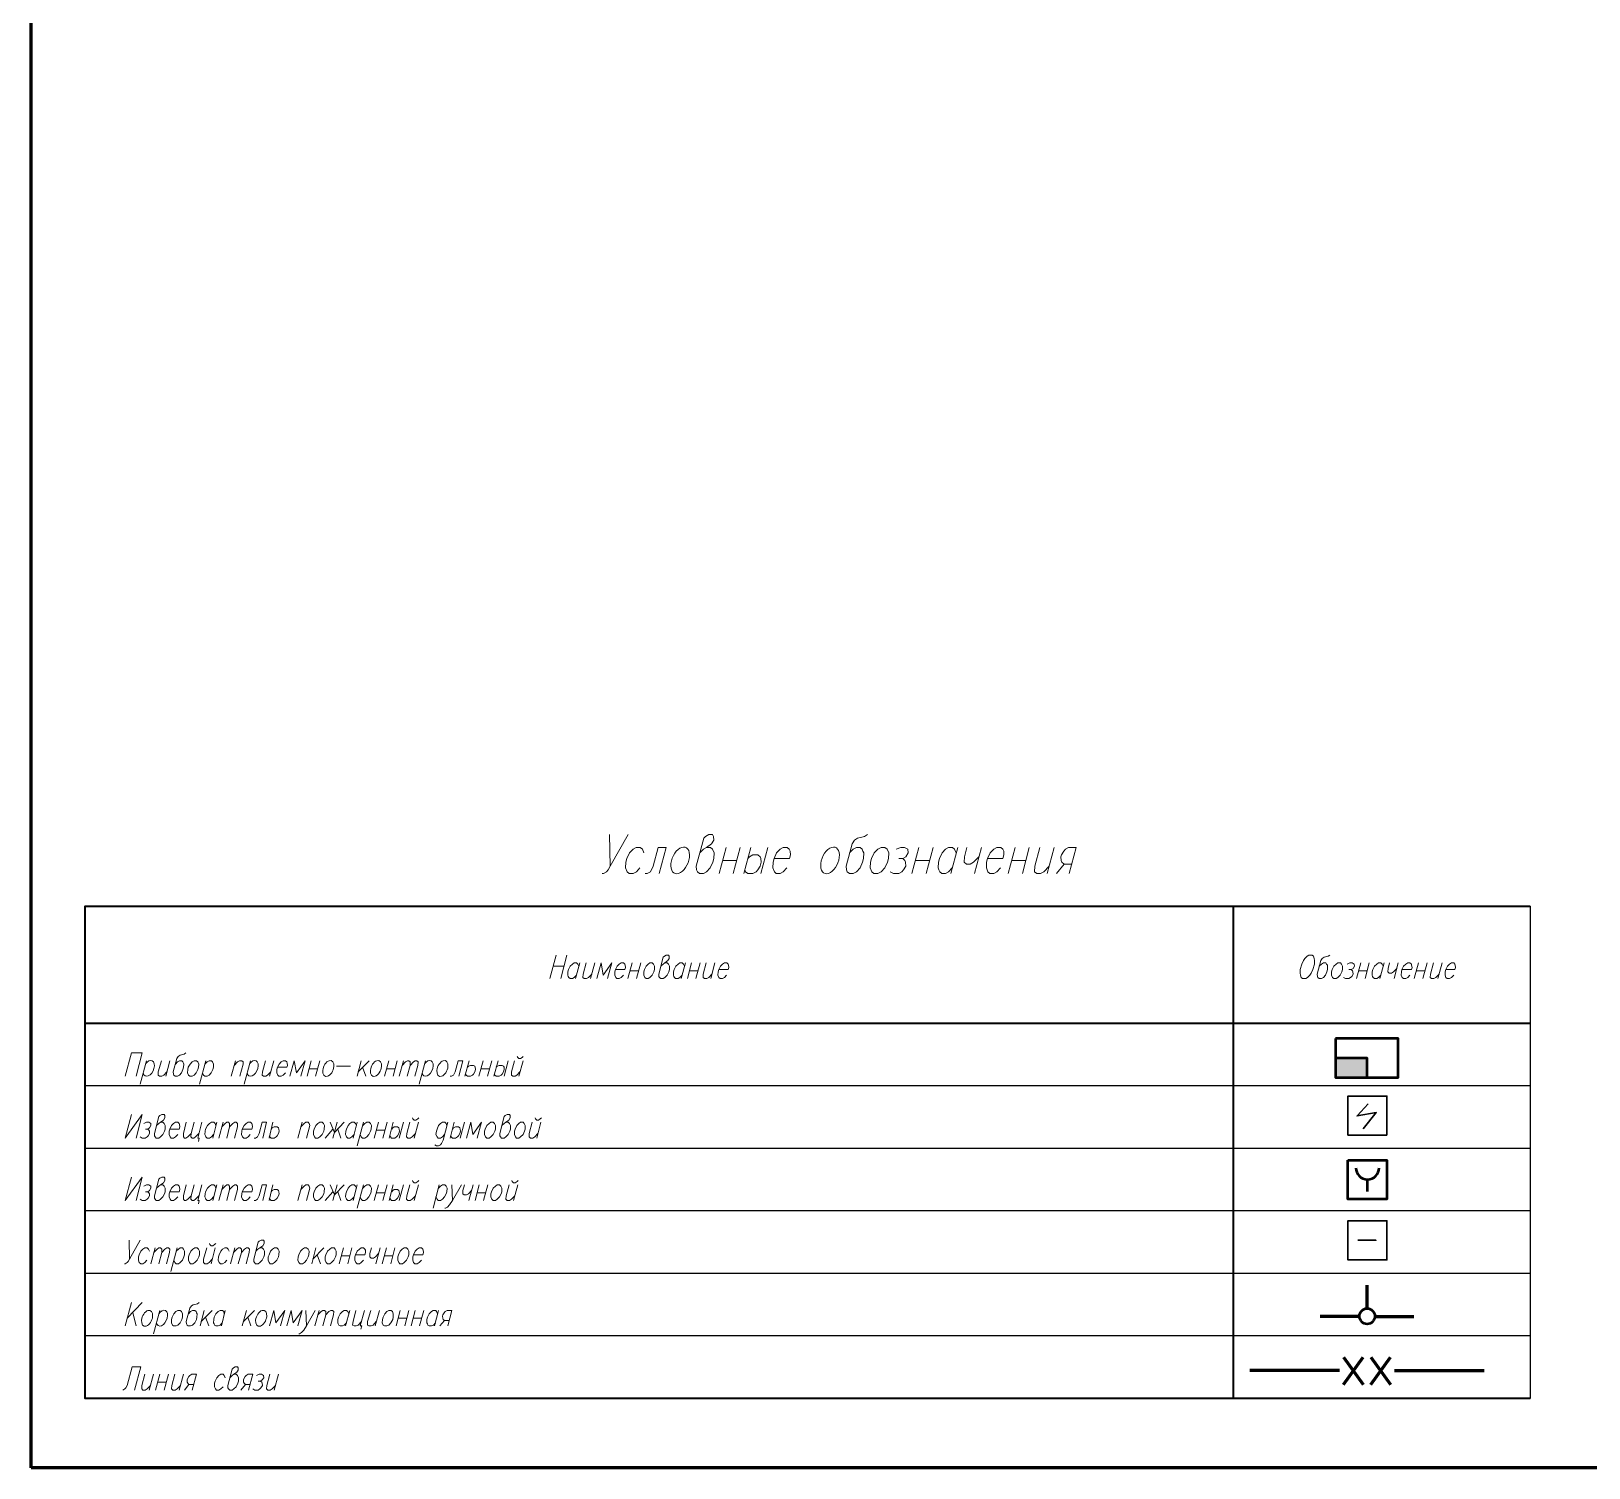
# Model space of a CAD drawing. Header units: millimetres. Extents: x 2185 to 4647, y 1259 to 2456.
# Drawn here: x 3830.3 to 4129.4, y 1259 to 1534.8 of the extents above; entities that cross this region are included whole.
import ezdxf

# ---------------------------------------------------------------- set-up
doc = ezdxf.new("R2010")
doc.units = ezdxf.units.MM
for name, color, linetype in [('PDF _0', 7, 'Continuous'), ('PDF _Датчики (Вновь)', 7, 'Continuous'), ('PDF _Линия связи (Вновь)', 7, 'Continuous'), ('PDF _ППК и др. приБоры', 7, 'Continuous'), ('PDF _стены', 7, 'Continuous'), ('PDF _ТаБлица', 7, 'Continuous'), ('PDF _текст', 7, 'Continuous'), ('PDF _Эл. аппараты (Вновь)', 7, 'Continuous')]:
    doc.layers.add(name, color=color, linetype=linetype)

msp = doc.modelspace()

# ---------------------------------------------------------------- linework, layer by layer
at = {"color": 18, "lineweight": 60, "true_color": 0x000000}
msp.add_line((3830.3, 1258.99), (3830.3, 1842.99), dxfattribs=at)
msp.add_line((4118.11, 1366.81), (4118.11, 1272.31))
at = {"color": 0, "lineweight": 60}
msp.add_line((4646.3, 1258.99), (3830.3, 1258.99), dxfattribs=at)
at = {"layer": 'PDF _0', "lineweight": 25}
for points in [[(4118.11, 1332.32), (3840.66, 1332.32)], [(4118.11, 1320.32), (3840.66, 1320.32)], [(4118.11, 1308.32), (3840.66, 1308.32)], [(4118.11, 1296.32), (3840.66, 1296.32)], [(4118.11, 1284.31), (3840.66, 1284.31)], [(4118.11, 1272.31), (3840.66, 1272.31)]]:
    msp.add_lwpolyline(points, dxfattribs=at)
at = {"layer": 'PDF _0', "lineweight": 30}
for points in [[(4090.61, 1322.86), (4083.12, 1322.86), (4083.12, 1330.35), (4090.61, 1330.35)], [(4083.12, 1298.92), (4083.12, 1306.41), (4090.61, 1306.41), (4083.12, 1306.41)], [(4090.61, 1306.41), (4090.61, 1298.92)]]:
    msp.add_lwpolyline(points, close=True, dxfattribs=at)
for points in [[(4086.99, 1328.89), (4084.89, 1326.54), (4088.58, 1327.18), (4086.04, 1324.07)], [(4090.61, 1298.92), (4083.12, 1298.92), (4090.61, 1298.92)]]:
    msp.add_lwpolyline(points, dxfattribs=at)
at = {"layer": 'PDF _Датчики (Вновь)', "lineweight": 50}
msp.add_lwpolyline([(4083.12, 1318.03), (4090.61, 1318.03), (4090.61, 1310.54), (4083.12, 1310.54)], close=True, dxfattribs=at)
msp.add_lwpolyline([(4086.86, 1312.06), (4086.86, 1314.29)], dxfattribs=at)
msp.add_arc((4086.89, 1316.61), 2.25, 180, 0, dxfattribs=at)
at = {"layer": 'PDF _Линия связи (Вновь)', "lineweight": 60}
for points in [[(4086.8, 1289.52), (4086.8, 1294.03)], [(4085.27, 1288.06), (4077.78, 1288.06)], [(4088.32, 1288.06), (4095.82, 1288.06)], [(4082.29, 1280.25), (4086.04, 1274.98)], [(4082.29, 1274.98), (4086.04, 1280.25)], [(4087.56, 1280.25), (4091.31, 1274.98)], [(4087.56, 1274.98), (4091.31, 1280.25)], [(4081.53, 1277.65), (4064.32, 1277.65)], [(4092.07, 1277.65), (4109.28, 1277.65)]]:
    msp.add_lwpolyline(points, dxfattribs=at)
at = {"layer": 'PDF _ППК и др. приБоры', "lineweight": 50}
msp.add_lwpolyline([(4080.77, 1341.4), (4080.77, 1333.91), (4092.77, 1333.91), (4092.77, 1341.4)], close=True, dxfattribs=at)
msp.add_lwpolyline([(4086.8, 1333.91), (4086.8, 1337.66), (4080.77, 1337.66)], dxfattribs=at)
at = {"layer": 'PDF _ППК и др. приБоры', "transparency": 33554559}
for points in [[(4080.77, 1333.91), (4086.8, 1333.91), (4080.77, 1337.66)], [(4086.8, 1333.91), (4080.77, 1337.66), (4086.8, 1337.66)]]:
    msp.add_solid(points, dxfattribs=at)
at = {"layer": 'PDF _стены', "lineweight": 30}
msp.add_lwpolyline([(4085.02, 1302.67), (4088.51, 1302.67)], close=True, dxfattribs=at)
at = {"layer": 'PDF _ТаБлица', "lineweight": 40}
for points in [[(4118.11, 1272.31), (3840.66, 1272.31), (3840.66, 1366.81), (4118.11, 1366.81)], [(4061.14, 1272.31), (4061.14, 1366.81)], [(4118.11, 1344.32), (3840.66, 1344.32)]]:
    msp.add_lwpolyline(points, dxfattribs=at)
at = {"layer": 'PDF _текст', "lineweight": 20}
for points in [[(3944.93, 1380.59), (3941.5, 1374.49), (3941.06, 1373.79), (3940.74, 1373.41), (3940.17, 1373.09), (3939.91, 1373.09)], [(3941.37, 1380.59), (3941.5, 1374.49)], [(3958.71, 1377.03), (3959.41, 1377.73), (3959.98, 1378.11), (3960.93, 1378.81), (3961.38, 1379.51), (3961.31, 1380.2), (3961.12, 1380.59), (3960.43, 1380.59), (3959.79, 1380.2), (3959.47, 1379.89), (3958.01, 1374.49), (3958.08, 1373.79), (3958.27, 1373.41), (3958.65, 1373.09), (3959.41, 1373.09), (3959.98, 1373.41), (3960.68, 1374.17), (3961.19, 1375.25), (3961.38, 1375.95), (3961.44, 1377.03), (3961.12, 1377.73), (3960.74, 1378.11), (3959.98, 1378.11)], [(3990.91, 1380.59), (3990.34, 1380.2), (3988.94, 1379.89), (3988.37, 1379.51), (3987.92, 1378.81), (3986.78, 1374.49), (3986.84, 1373.79), (3986.97, 1373.41), (3987.41, 1373.09), (3988.11, 1373.09), (3988.75, 1373.41), (3989.45, 1374.17), (3989.95, 1375.25), (3990.15, 1375.95), (3990.21, 1377.03), (3990.02, 1377.35), (3989.89, 1377.73), (3989.51, 1378.11), (3988.75, 1378.11), (3988.11, 1377.73), (3987.41, 1377.03)], [(3947.92, 1377.03), (3947.66, 1377.73), (3947.22, 1378.11), (3946.45, 1378.11), (3945.88, 1377.73), (3945.18, 1377.03), (3944.68, 1375.95), (3944.49, 1375.25), (3944.42, 1374.17), (3944.74, 1373.41), (3945.12, 1373.09), (3945.88, 1373.09), (3946.52, 1373.41), (3947.15, 1374.17)], [(3950.9, 1373.09), (3952.23, 1378.11), (3950.71, 1378.11), (3949.76, 1374.49), (3949.25, 1373.41), (3948.61, 1373.09), (3948.17, 1373.09)], [(3963.73, 1378.11), (3962.39, 1373.09)], [(3966.46, 1378.11), (3965.12, 1373.09)], [(3968.49, 1378.11), (3967.16, 1373.09)], [(3967.92, 1375.95), (3968.24, 1376.27), (3968.87, 1376.65), (3969.57, 1376.65), (3969.82, 1376.65), (3970.27, 1376.27), (3970.4, 1375.95), (3970.46, 1375.25), (3970.27, 1374.49), (3969.82, 1373.79), (3969.51, 1373.41), (3968.87, 1373.09), (3967.92, 1373.09), (3967.47, 1373.41), (3967.35, 1373.79)], [(3971.73, 1378.11), (3970.4, 1373.09)], [(3972.94, 1375.95), (3975.92, 1375.95), (3976.11, 1376.65), (3976.05, 1377.35), (3975.86, 1377.73), (3975.48, 1378.11), (3974.71, 1378.11), (3974.14, 1377.73), (3973.44, 1377.03), (3972.94, 1375.95), (3972.75, 1375.25), (3972.68, 1374.17), (3973, 1373.41), (3973.38, 1373.09), (3974.14, 1373.09), (3974.71, 1373.41), (3975.41, 1374.17)], [(3997.64, 1375.95), (3998.08, 1375.57), (3998.21, 1375.25), (3998.27, 1374.49), (3997.83, 1373.79), (3997.51, 1373.41), (3996.88, 1373.09), (3995.86, 1373.09), (3995.23, 1373.41)], [(3996.37, 1377.73), (3997.26, 1378.11), (3997.96, 1378.11), (3998.66, 1377.73), (3998.72, 1377.03), (3998.27, 1376.27), (3997.64, 1375.95), (3996.88, 1375.95)], [(4000.75, 1378.11), (3999.42, 1373.09)], [(4003.48, 1378.11), (4002.15, 1373.09)], [(4007.16, 1374.17), (4006.47, 1373.41), (4005.89, 1373.09), (4005.13, 1373.09), (4004.75, 1373.41), (4004.56, 1373.79), (4004.43, 1374.17), (4004.5, 1375.25), (4004.69, 1375.95), (4005.2, 1377.03), (4005.89, 1377.73), (4006.47, 1378.11), (4007.23, 1378.11), (4007.61, 1377.73), (4007.93, 1377.03)], [(4008.24, 1378.11), (4006.91, 1373.09)], [(4009.96, 1378.11), (4009.51, 1376.27), (4009.45, 1375.25), (4009.9, 1374.87), (4010.59, 1374.87), (4011.23, 1375.25), (4012.24, 1376.27)], [(4012.75, 1378.11), (4011.42, 1373.09)], [(4013.9, 1375.95), (4016.88, 1375.95), (4017.07, 1376.65), (4017.07, 1377.35), (4016.88, 1377.73), (4016.5, 1378.11), (4015.74, 1378.11), (4015.17, 1377.73), (4014.47, 1377.03), (4013.9, 1375.95), (4013.71, 1375.25), (4013.71, 1374.17), (4013.96, 1373.41), (4014.4, 1373.09), (4015.17, 1373.09), (4015.74, 1373.41), (4016.44, 1374.17)], [(4019.23, 1378.11), (4017.9, 1373.09)], [(4021.96, 1378.11), (4020.63, 1373.09)], [(4023.99, 1378.11), (4023.04, 1374.49), (4022.98, 1373.41), (4023.42, 1373.09), (4024.12, 1373.09), (4024.76, 1373.41), (4025.77, 1374.49)], [(4026.72, 1378.11), (4025.39, 1373.09)], [(4029.64, 1373.09), (4030.98, 1378.11), (4029.45, 1378.11), (4028.88, 1377.73), (4028.57, 1377.35), (4028.12, 1376.65), (4027.99, 1376.27), (4028.06, 1375.57), (4028.18, 1375.25), (4028.63, 1374.87), (4030.09, 1374.87)], [(3963.09, 1375.57), (3965.82, 1375.57)], [(4000.05, 1375.57), (4002.78, 1375.57)], [(4018.53, 1375.57), (4021.33, 1375.57)], [(4027.17, 1373.09), (4028.63, 1374.87)], [(3931.09, 1357.41), (3929.88, 1352.96)], [(3930.52, 1355.31), (3932.61, 1355.31)], [(3931.98, 1352.96), (3933.18, 1357.41)], [(3935.02, 1353.6), (3934.58, 1353.15), (3934.26, 1352.96), (3933.82, 1352.96), (3933.56, 1353.15), (3933.44, 1353.34), (3933.37, 1353.6), (3933.37, 1354.23), (3933.5, 1354.68), (3933.82, 1355.31), (3934.26, 1355.69), (3934.58, 1355.95), (3935.02, 1355.95), (3935.28, 1355.69), (3935.47, 1355.31)], [(3935.66, 1355.95), (3934.83, 1352.96)], [(3936.87, 1355.95), (3936.29, 1353.79), (3936.23, 1353.15), (3936.48, 1352.96), (3936.93, 1352.96), (3937.31, 1353.15), (3937.95, 1353.79)], [(3938.52, 1355.95), (3937.69, 1352.96)], [(3940.99, 1352.96), (3941.82, 1355.95), (3940.1, 1353.6), (3939.72, 1355.95), (3938.9, 1352.96)], [(3942.52, 1354.68), (3944.3, 1354.68), (3944.42, 1355.06), (3944.36, 1355.5), (3944.3, 1355.69), (3944.04, 1355.95), (3943.6, 1355.95), (3943.22, 1355.69), (3942.84, 1355.31), (3942.52, 1354.68), (3942.39, 1354.23), (3942.39, 1353.6), (3942.58, 1353.15), (3942.77, 1352.96), (3943.22, 1352.96), (3943.6, 1353.15), (3944.04, 1353.6)], [(3945.69, 1355.95), (3944.87, 1352.96)], [(3947.34, 1355.95), (3946.52, 1352.96)], [(3951.22, 1355.31), (3951.66, 1355.69), (3951.98, 1355.95), (3952.55, 1356.39), (3952.81, 1356.77), (3952.81, 1357.22), (3952.68, 1357.41), (3952.23, 1357.41), (3951.92, 1357.22), (3951.66, 1357.03), (3950.84, 1353.79), (3950.84, 1353.34), (3950.96, 1353.15), (3951.22, 1352.96), (3951.66, 1352.96), (3951.98, 1353.15), (3952.42, 1353.6), (3952.74, 1354.23), (3952.87, 1354.68), (3952.87, 1355.31), (3952.68, 1355.69), (3952.42, 1355.95), (3951.98, 1355.95)], [(3955.28, 1353.6), (3954.84, 1353.15), (3954.52, 1352.96), (3954.01, 1352.96), (3953.82, 1353.15), (3953.69, 1353.34), (3953.63, 1353.6), (3953.63, 1354.23), (3953.76, 1354.68), (3954.08, 1355.31), (3954.52, 1355.69), (3954.84, 1355.95), (3955.28, 1355.95), (3955.54, 1355.69), (3955.73, 1355.31)], [(3955.92, 1355.95), (3955.09, 1352.96)], [(3957.12, 1355.95), (3956.3, 1352.96)], [(3958.77, 1355.95), (3957.95, 1352.96)], [(3959.92, 1355.95), (3959.35, 1353.79), (3959.35, 1353.15), (3959.6, 1352.96), (3960.04, 1352.96), (3960.43, 1353.15), (3961, 1353.79)], [(3961.57, 1355.95), (3960.81, 1352.96)], [(3962.33, 1354.68), (3964.11, 1354.68), (3964.24, 1355.06), (3964.17, 1355.5), (3964.11, 1355.69), (3963.85, 1355.95), (3963.41, 1355.95), (3963.03, 1355.69), (3962.65, 1355.31), (3962.33, 1354.68), (3962.2, 1354.23), (3962.14, 1353.6), (3962.33, 1353.15), (3962.58, 1352.96), (3963.03, 1352.96), (3963.41, 1353.15), (3963.79, 1353.6)], [(4079.69, 1357.41), (4079.31, 1357.22), (4078.54, 1357.03), (4078.16, 1356.77), (4077.91, 1356.39), (4077.21, 1353.79), (4077.27, 1353.34), (4077.34, 1353.15), (4077.59, 1352.96), (4078.04, 1352.96), (4078.42, 1353.15), (4078.8, 1353.6), (4079.11, 1354.23), (4079.24, 1354.68), (4079.24, 1355.31), (4079.18, 1355.5), (4079.05, 1355.69), (4078.86, 1355.95), (4078.42, 1355.95), (4078.04, 1355.69), (4077.59, 1355.31)], [(4082.99, 1355.69), (4083.5, 1355.95), (4083.94, 1355.95), (4084.32, 1355.69), (4084.39, 1355.31), (4084.13, 1354.87), (4083.75, 1354.68), (4083.31, 1354.68)], [(4085.59, 1355.95), (4084.77, 1352.96)], [(4087.24, 1355.95), (4086.42, 1352.96)], [(4089.47, 1353.6), (4089.02, 1353.15), (4088.7, 1352.96), (4088.26, 1352.96), (4088.01, 1353.15), (4087.88, 1353.34), (4087.81, 1353.6), (4087.81, 1354.23), (4087.94, 1354.68), (4088.26, 1355.31), (4088.7, 1355.69), (4089.02, 1355.95), (4089.47, 1355.95), (4089.72, 1355.69), (4089.91, 1355.31)], [(4090.1, 1355.95), (4089.28, 1352.96)], [(4091.12, 1355.95), (4090.86, 1354.87), (4090.8, 1354.23), (4091.05, 1353.98), (4091.5, 1353.98), (4091.88, 1354.23), (4092.51, 1354.87)], [(4092.77, 1355.95), (4092.01, 1352.96)], [(4093.47, 1354.68), (4095.31, 1354.68), (4095.44, 1355.06), (4095.37, 1355.5), (4095.31, 1355.69), (4095.05, 1355.95), (4094.61, 1355.95), (4094.23, 1355.69), (4093.78, 1355.31), (4093.47, 1354.68), (4093.4, 1354.23), (4093.34, 1353.6), (4093.53, 1353.15), (4093.78, 1352.96), (4094.23, 1352.96), (4094.61, 1353.15), (4094.99, 1353.6)], [(4096.71, 1355.95), (4095.88, 1352.96)], [(4098.36, 1355.95), (4097.53, 1352.96)], [(4099.56, 1355.95), (4098.99, 1353.79), (4098.93, 1353.15), (4099.18, 1352.96), (4099.63, 1352.96), (4100.01, 1353.15), (4100.64, 1353.79)], [(4101.21, 1355.95), (4100.39, 1352.96)], [(4101.91, 1354.68), (4103.69, 1354.68), (4103.82, 1355.06), (4103.75, 1355.5), (4103.69, 1355.69), (4103.44, 1355.95), (4102.99, 1355.95), (4102.61, 1355.69), (4102.23, 1355.31), (4101.91, 1354.68), (4101.79, 1354.23), (4101.79, 1353.6), (4101.91, 1353.15), (4102.17, 1352.96), (4102.61, 1352.96), (4102.99, 1353.15), (4103.44, 1353.6)], [(3945.31, 1354.42), (3946.96, 1354.42)], [(3956.68, 1354.42), (3958.33, 1354.42)], [(4083.75, 1354.68), (4084, 1354.42), (4084.07, 1354.23), (4084.13, 1353.79), (4083.88, 1353.34), (4083.62, 1353.15), (4083.31, 1352.96), (4082.67, 1352.96), (4082.29, 1353.15)], [(4085.21, 1354.42), (4086.86, 1354.42)], [(4096.26, 1354.42), (4097.91, 1354.42)], [(3848.34, 1334.16), (3849.55, 1338.67), (3851.64, 1338.67), (3850.44, 1334.16)], [(3852.47, 1337.15), (3851.26, 1332.64)], [(3855.33, 1337.15), (3854.69, 1334.99), (3854.69, 1334.35), (3854.95, 1334.16), (3855.39, 1334.16), (3855.77, 1334.35), (3856.34, 1334.99)], [(3856.91, 1337.15), (3856.15, 1334.16)], [(3860.03, 1338.67), (3859.71, 1338.42), (3858.88, 1338.23), (3858.5, 1337.97), (3858.25, 1337.59), (3857.55, 1334.99), (3857.61, 1334.55), (3857.68, 1334.35), (3857.93, 1334.16), (3858.37, 1334.16), (3858.76, 1334.35), (3859.14, 1334.8), (3859.45, 1335.43), (3859.58, 1335.88), (3859.64, 1336.51), (3859.52, 1336.7), (3859.45, 1336.96), (3859.2, 1337.15), (3858.76, 1337.15), (3858.37, 1336.96), (3857.99, 1336.51)], [(3863.84, 1337.15), (3862.63, 1332.64)], [(3863.65, 1336.51), (3864.09, 1336.96), (3864.47, 1337.15), (3864.92, 1337.15), (3865.11, 1336.96), (3865.3, 1336.51), (3865.3, 1335.88), (3865.17, 1335.43), (3864.85, 1334.8), (3864.47, 1334.35), (3864.09, 1334.16), (3863.65, 1334.16), (3863.39, 1334.35), (3863.2, 1334.8)], [(3869.55, 1337.15), (3868.73, 1334.16)], [(3869.3, 1336.26), (3869.93, 1336.96), (3870.31, 1337.15), (3870.76, 1337.15), (3871.01, 1336.96), (3871.01, 1336.51), (3870.38, 1334.16)], [(3872.41, 1337.15), (3871.2, 1332.64)], [(3875.27, 1337.15), (3874.7, 1334.99), (3874.63, 1334.35), (3874.89, 1334.16), (3875.33, 1334.16), (3875.71, 1334.35), (3876.35, 1334.99)], [(3876.92, 1337.15), (3876.09, 1334.16)], [(3877.62, 1335.88), (3879.39, 1335.88), (3879.52, 1336.26), (3879.46, 1336.7), (3879.39, 1336.96), (3879.14, 1337.15), (3878.7, 1337.15), (3878.31, 1336.96), (3877.93, 1336.51), (3877.62, 1335.88), (3877.49, 1335.43), (3877.49, 1334.8), (3877.68, 1334.35), (3877.87, 1334.16), (3878.31, 1334.16), (3878.7, 1334.35), (3879.14, 1334.8)], [(3882.06, 1334.16), (3882.89, 1337.15), (3881.24, 1334.8), (3880.79, 1337.15), (3879.97, 1334.16)], [(3884.09, 1337.15), (3883.27, 1334.16)], [(3885.74, 1337.15), (3884.92, 1334.16)], [(3893.68, 1337.15), (3892.92, 1334.16)], [(3895.21, 1337.15), (3893.11, 1334.99)], [(3898.95, 1337.15), (3898.13, 1334.16)], [(3900.6, 1337.15), (3899.78, 1334.16)], [(3901.81, 1337.15), (3900.99, 1334.16)], [(3901.56, 1336.26), (3902.19, 1336.96), (3902.57, 1337.15), (3902.83, 1337.15), (3903.08, 1336.96), (3903.08, 1336.26), (3902.51, 1334.16)], [(3903.08, 1336.26), (3903.72, 1336.96), (3904.03, 1337.15), (3904.35, 1337.15), (3904.61, 1336.96), (3904.54, 1336.26), (3903.97, 1334.16)], [(3906, 1337.15), (3904.8, 1332.64)], [(3912.42, 1334.16), (3913.18, 1337.15), (3912.29, 1337.15), (3911.72, 1334.99), (3911.4, 1334.35), (3911.02, 1334.16), (3910.77, 1334.16)], [(3914.39, 1337.15), (3913.56, 1334.16)], [(3917.12, 1337.15), (3916.29, 1334.16)], [(3918.77, 1337.15), (3917.94, 1334.16)], [(3919.97, 1337.15), (3919.15, 1334.16)], [(3921.88, 1337.15), (3921.12, 1334.16)], [(3923.09, 1337.15), (3922.51, 1334.99), (3922.51, 1334.35), (3922.77, 1334.16), (3923.21, 1334.16), (3923.53, 1334.35), (3924.16, 1334.99)], [(3923.59, 1337.97), (3923.72, 1337.78), (3923.97, 1337.59), (3924.23, 1337.59), (3924.61, 1337.78), (3924.8, 1337.97)], [(3924.74, 1337.15), (3923.91, 1334.16)], [(3883.71, 1335.62), (3885.36, 1335.62)], [(3888.92, 1336.07), (3891.59, 1336.07)], [(3893.94, 1335.88), (3894.57, 1334.16)], [(3898.57, 1335.62), (3900.22, 1335.62)], [(3914.07, 1335.88), (3914.26, 1336.07), (3914.64, 1336.26), (3915.08, 1336.26), (3915.21, 1336.26), (3915.46, 1336.07), (3915.53, 1335.88), (3915.59, 1335.43), (3915.46, 1334.99), (3915.21, 1334.55), (3915.02, 1334.35), (3914.64, 1334.16), (3914.07, 1334.16), (3913.81, 1334.35), (3913.69, 1334.55)], [(3916.67, 1335.62), (3918.32, 1335.62)], [(3919.59, 1335.88), (3919.78, 1336.07), (3920.16, 1336.26), (3920.61, 1336.26), (3920.74, 1336.26), (3920.99, 1336.07), (3921.12, 1335.88), (3921.12, 1335.43), (3920.99, 1334.99), (3920.74, 1334.55), (3920.55, 1334.35), (3920.16, 1334.16), (3919.59, 1334.16), (3919.34, 1334.35), (3919.28, 1334.55)], [(3849.55, 1326.8), (3848.34, 1322.29), (3851.64, 1326.8), (3850.44, 1322.29)], [(3851.96, 1325.08), (3852.47, 1325.34), (3852.91, 1325.34), (3853.29, 1325.08), (3853.29, 1324.7), (3853.04, 1324.26), (3852.72, 1324), (3852.28, 1324)], [(3854.37, 1324.7), (3854.82, 1325.08), (3855.14, 1325.34), (3855.71, 1325.72), (3855.96, 1326.16), (3855.96, 1326.61), (3855.83, 1326.8), (3855.39, 1326.8), (3855.01, 1326.61), (3854.82, 1326.42), (3853.99, 1323.18), (3853.99, 1322.73), (3854.12, 1322.54), (3854.31, 1322.29), (3854.82, 1322.29), (3855.14, 1322.54), (3855.58, 1322.99), (3855.9, 1323.62), (3856.03, 1324), (3856.03, 1324.7), (3855.83, 1325.08), (3855.58, 1325.34), (3855.14, 1325.34)], [(3856.91, 1324), (3858.69, 1324), (3858.82, 1324.45), (3858.76, 1324.89), (3858.69, 1325.08), (3858.44, 1325.34), (3857.99, 1325.34), (3857.61, 1325.08), (3857.23, 1324.7), (3856.91, 1324), (3856.79, 1323.62), (3856.79, 1322.99), (3856.98, 1322.54), (3857.17, 1322.29), (3857.61, 1322.29), (3857.99, 1322.54), (3858.44, 1322.99)], [(3861.04, 1323.18), (3860.41, 1322.54), (3860.03, 1322.29), (3859.77, 1322.29), (3859.52, 1322.54), (3859.52, 1323.18), (3860.09, 1325.34)], [(3862.5, 1323.18), (3861.87, 1322.54), (3861.55, 1322.29), (3861.23, 1322.29), (3860.98, 1322.54), (3861.04, 1323.18), (3861.61, 1325.34)], [(3863.07, 1325.34), (3862.31, 1322.29), (3862.57, 1322.29), (3862.44, 1321.65)], [(3865.3, 1322.99), (3864.92, 1322.54), (3864.53, 1322.29), (3864.09, 1322.29), (3863.84, 1322.54), (3863.77, 1322.73), (3863.65, 1322.99), (3863.71, 1323.62), (3863.77, 1324), (3864.15, 1324.7), (3864.53, 1325.08), (3864.92, 1325.34), (3865.36, 1325.34), (3865.61, 1325.08), (3865.74, 1324.7)], [(3865.93, 1325.34), (3865.17, 1322.29)], [(3867.14, 1325.34), (3866.31, 1322.29)], [(3866.88, 1324.45), (3867.52, 1325.08), (3867.9, 1325.34), (3868.22, 1325.34), (3868.41, 1325.08), (3868.41, 1324.45), (3867.84, 1322.29)], [(3868.41, 1324.45), (3869.04, 1325.08), (3869.42, 1325.34), (3869.68, 1325.34), (3869.93, 1325.08), (3869.93, 1324.45), (3869.36, 1322.29)], [(3870.82, 1324), (3872.66, 1324), (3872.79, 1324.45), (3872.73, 1324.89), (3872.66, 1325.08), (3872.41, 1325.34), (3871.96, 1325.34), (3871.58, 1325.08), (3871.2, 1324.7), (3870.82, 1324), (3870.76, 1323.62), (3870.69, 1322.99), (3870.88, 1322.54), (3871.14, 1322.29), (3871.58, 1322.29), (3871.96, 1322.54), (3872.35, 1322.99)], [(3874.76, 1322.29), (3875.52, 1325.34), (3874.63, 1325.34), (3874.06, 1323.18), (3873.74, 1322.54), (3873.36, 1322.29), (3873.11, 1322.29)], [(3876.73, 1325.34), (3875.97, 1322.29)], [(3882.32, 1325.34), (3881.49, 1322.29)], [(3882.06, 1324.45), (3882.7, 1325.08), (3883.01, 1325.34), (3883.52, 1325.34), (3883.71, 1325.08), (3883.78, 1324.7), (3883.14, 1322.29)], [(3890.38, 1325.34), (3888.54, 1323.37), (3887.71, 1325.34)], [(3889.05, 1325.34), (3888.22, 1322.29)], [(3892.29, 1322.99), (3891.9, 1322.54), (3891.52, 1322.29), (3891.08, 1322.29), (3890.83, 1322.54), (3890.76, 1322.73), (3890.63, 1322.99), (3890.7, 1323.62), (3890.83, 1324), (3891.14, 1324.7), (3891.52, 1325.08), (3891.9, 1325.34), (3892.35, 1325.34), (3892.6, 1325.08), (3892.79, 1324.7)], [(3892.92, 1325.34), (3892.16, 1322.29)], [(3894.13, 1325.34), (3892.92, 1320.83)], [(3894, 1324.7), (3894.38, 1325.08), (3894.76, 1325.34), (3895.21, 1325.34), (3895.46, 1325.08), (3895.65, 1324.7), (3895.59, 1324), (3895.46, 1323.62), (3895.14, 1322.99), (3894.76, 1322.54), (3894.38, 1322.29), (3893.94, 1322.29), (3893.68, 1322.54), (3893.49, 1322.99)], [(3896.99, 1325.34), (3896.16, 1322.29)], [(3898.64, 1325.34), (3897.81, 1322.29)], [(3899.84, 1325.34), (3899.02, 1322.29)], [(3901.81, 1325.34), (3900.99, 1322.29)], [(3903.02, 1325.34), (3902.45, 1323.18), (3902.38, 1322.54), (3902.64, 1322.29), (3903.08, 1322.29), (3903.46, 1322.54), (3904.1, 1323.18)], [(3903.53, 1326.16), (3903.59, 1325.97), (3903.84, 1325.72), (3904.16, 1325.72), (3904.54, 1325.97), (3904.73, 1326.16)], [(3904.67, 1325.34), (3903.84, 1322.29)], [(3910.32, 1325.34), (3909.43, 1321.91), (3909.11, 1321.27), (3908.92, 1321.02), (3908.54, 1320.83), (3908.1, 1320.83), (3907.84, 1321.02)], [(3910.19, 1324.7), (3910.07, 1324.89), (3910, 1325.08), (3909.75, 1325.34), (3909.3, 1325.34), (3908.92, 1325.08), (3908.54, 1324.7), (3908.23, 1324), (3908.1, 1323.62), (3908.03, 1322.99), (3908.23, 1322.54), (3908.48, 1322.29), (3908.92, 1322.29), (3909.3, 1322.54), (3909.69, 1322.99)], [(3911.53, 1325.34), (3910.77, 1322.29)], [(3913.5, 1325.34), (3912.67, 1322.29)], [(3915.97, 1322.29), (3916.8, 1325.34), (3915.08, 1322.99), (3914.7, 1325.34), (3913.88, 1322.29)], [(3920.67, 1324.7), (3921.12, 1325.08), (3921.43, 1325.34), (3922.01, 1325.72), (3922.26, 1326.16), (3922.26, 1326.61), (3922.13, 1326.8), (3921.69, 1326.8), (3921.31, 1326.61), (3921.12, 1326.42), (3920.29, 1323.18), (3920.29, 1322.73), (3920.42, 1322.54), (3920.61, 1322.29), (3921.12, 1322.29), (3921.43, 1322.54), (3921.88, 1322.99), (3922.2, 1323.62), (3922.32, 1324), (3922.32, 1324.7), (3922.13, 1325.08), (3921.88, 1325.34), (3921.43, 1325.34)], [(3926.51, 1325.34), (3925.94, 1323.18), (3925.94, 1322.54), (3926.2, 1322.29), (3926.64, 1322.29), (3927.02, 1322.54), (3927.59, 1323.18)], [(3927.09, 1326.16), (3927.15, 1325.97), (3927.4, 1325.72), (3927.72, 1325.72), (3928.04, 1325.97), (3928.29, 1326.16)], [(3928.17, 1325.34), (3927.4, 1322.29)], [(3852.72, 1324), (3852.91, 1323.81), (3853.04, 1323.62), (3853.04, 1323.18), (3852.79, 1322.73), (3852.6, 1322.54), (3852.21, 1322.29), (3851.64, 1322.29), (3851.26, 1322.54)], [(3876.41, 1324), (3876.6, 1324.26), (3876.98, 1324.45), (3877.43, 1324.45), (3877.55, 1324.45), (3877.81, 1324.26), (3877.87, 1324), (3877.93, 1323.62), (3877.81, 1323.18), (3877.55, 1322.73), (3877.36, 1322.54), (3876.98, 1322.29), (3876.41, 1322.29), (3876.16, 1322.54), (3876.03, 1322.73)], [(3886.76, 1322.29), (3888.22, 1324)], [(3889.17, 1324), (3889.75, 1322.29)], [(3896.6, 1323.81), (3898.26, 1323.81)], [(3899.53, 1324), (3899.72, 1324.26), (3900.03, 1324.45), (3900.54, 1324.45), (3900.67, 1324.45), (3900.92, 1324.26), (3900.99, 1324), (3901.05, 1323.62), (3900.92, 1323.18), (3900.67, 1322.73), (3900.48, 1322.54), (3900.1, 1322.29), (3899.46, 1322.29), (3899.27, 1322.54), (3899.14, 1322.73)], [(3911.21, 1324), (3911.4, 1324.26), (3911.78, 1324.45), (3912.23, 1324.45), (3912.35, 1324.45), (3912.61, 1324.26), (3912.67, 1324), (3912.73, 1323.62), (3912.61, 1323.18), (3912.35, 1322.73), (3912.16, 1322.54), (3911.78, 1322.29), (3911.21, 1322.29), (3910.96, 1322.54), (3910.83, 1322.73)], [(3849.55, 1314.8), (3848.34, 1310.29), (3851.64, 1314.8), (3850.44, 1310.29)], [(3851.96, 1313.08), (3852.47, 1313.34), (3852.91, 1313.34), (3853.29, 1313.08), (3853.29, 1312.7), (3853.04, 1312.26), (3852.72, 1312), (3852.28, 1312)], [(3854.37, 1312.7), (3854.82, 1313.08), (3855.14, 1313.34), (3855.71, 1313.72), (3855.96, 1314.16), (3855.96, 1314.61), (3855.83, 1314.8), (3855.39, 1314.8), (3855.01, 1314.61), (3854.82, 1314.41), (3853.99, 1311.18), (3853.99, 1310.73), (3854.12, 1310.54), (3854.31, 1310.29), (3854.82, 1310.29), (3855.14, 1310.54), (3855.58, 1310.99), (3855.9, 1311.62), (3856.03, 1312), (3856.03, 1312.7), (3855.83, 1313.08), (3855.58, 1313.34), (3855.14, 1313.34)], [(3856.91, 1312), (3858.69, 1312), (3858.82, 1312.45), (3858.76, 1312.89), (3858.69, 1313.08), (3858.44, 1313.34), (3857.99, 1313.34), (3857.61, 1313.08), (3857.23, 1312.7), (3856.91, 1312), (3856.79, 1311.62), (3856.79, 1310.99), (3856.98, 1310.54), (3857.17, 1310.29), (3857.61, 1310.29), (3857.99, 1310.54), (3858.44, 1310.99)], [(3861.04, 1311.18), (3860.41, 1310.54), (3860.03, 1310.29), (3859.77, 1310.29), (3859.52, 1310.54), (3859.52, 1311.18), (3860.09, 1313.34)], [(3862.5, 1311.18), (3861.87, 1310.54), (3861.55, 1310.29), (3861.23, 1310.29), (3860.98, 1310.54), (3861.04, 1311.18), (3861.61, 1313.34)], [(3863.07, 1313.34), (3862.31, 1310.29), (3862.57, 1310.29), (3862.44, 1309.65)], [(3865.3, 1310.99), (3864.92, 1310.54), (3864.53, 1310.29), (3864.09, 1310.29), (3863.84, 1310.54), (3863.77, 1310.73), (3863.65, 1310.99), (3863.71, 1311.62), (3863.77, 1312), (3864.15, 1312.7), (3864.53, 1313.08), (3864.92, 1313.34), (3865.36, 1313.34), (3865.61, 1313.08), (3865.74, 1312.7)], [(3865.93, 1313.34), (3865.17, 1310.29)], [(3867.14, 1313.34), (3866.31, 1310.29)], [(3866.88, 1312.45), (3867.52, 1313.08), (3867.9, 1313.34), (3868.22, 1313.34), (3868.41, 1313.08), (3868.41, 1312.45), (3867.84, 1310.29)], [(3868.41, 1312.45), (3869.04, 1313.08), (3869.42, 1313.34), (3869.68, 1313.34), (3869.93, 1313.08), (3869.93, 1312.45), (3869.36, 1310.29)], [(3870.82, 1312), (3872.66, 1312), (3872.79, 1312.45), (3872.73, 1312.89), (3872.66, 1313.08), (3872.41, 1313.34), (3871.96, 1313.34), (3871.58, 1313.08), (3871.2, 1312.7), (3870.82, 1312), (3870.76, 1311.62), (3870.69, 1310.99), (3870.88, 1310.54), (3871.14, 1310.29), (3871.58, 1310.29), (3871.96, 1310.54), (3872.35, 1310.99)], [(3874.76, 1310.29), (3875.52, 1313.34), (3874.63, 1313.34), (3874.06, 1311.18), (3873.74, 1310.54), (3873.36, 1310.29), (3873.11, 1310.29)], [(3876.73, 1313.34), (3875.97, 1310.29)], [(3882.32, 1313.34), (3881.49, 1310.29)], [(3882.06, 1312.45), (3882.7, 1313.08), (3883.01, 1313.34), (3883.52, 1313.34), (3883.71, 1313.08), (3883.78, 1312.7), (3883.14, 1310.29)], [(3890.38, 1313.34), (3888.54, 1311.37), (3887.71, 1313.34)], [(3889.05, 1313.34), (3888.22, 1310.29)], [(3892.29, 1310.99), (3891.9, 1310.54), (3891.52, 1310.29), (3891.08, 1310.29), (3890.83, 1310.54), (3890.76, 1310.73), (3890.63, 1310.99), (3890.7, 1311.62), (3890.83, 1312), (3891.14, 1312.7), (3891.52, 1313.08), (3891.9, 1313.34), (3892.35, 1313.34), (3892.6, 1313.08), (3892.79, 1312.7)], [(3892.92, 1313.34), (3892.16, 1310.29)], [(3894.13, 1313.34), (3892.92, 1308.83)], [(3894, 1312.7), (3894.38, 1313.08), (3894.76, 1313.34), (3895.21, 1313.34), (3895.46, 1313.08), (3895.65, 1312.7), (3895.59, 1312), (3895.46, 1311.62), (3895.14, 1310.99), (3894.76, 1310.54), (3894.38, 1310.29), (3893.94, 1310.29), (3893.68, 1310.54), (3893.49, 1310.99)], [(3896.99, 1313.34), (3896.16, 1310.29)], [(3898.64, 1313.34), (3897.81, 1310.29)], [(3899.84, 1313.34), (3899.02, 1310.29)], [(3901.81, 1313.34), (3900.99, 1310.29)], [(3903.02, 1313.34), (3902.45, 1311.18), (3902.38, 1310.54), (3902.64, 1310.29), (3903.08, 1310.29), (3903.46, 1310.54), (3904.1, 1311.18)], [(3903.53, 1314.16), (3903.59, 1313.97), (3903.84, 1313.72), (3904.16, 1313.72), (3904.54, 1313.97), (3904.73, 1314.16)], [(3904.67, 1313.34), (3903.84, 1310.29)], [(3908.67, 1313.34), (3907.46, 1308.83)], [(3908.54, 1312.7), (3908.92, 1313.08), (3909.3, 1313.34), (3909.75, 1313.34), (3910, 1313.08), (3910.19, 1312.7), (3910.13, 1312), (3910, 1311.62), (3909.69, 1310.99), (3909.3, 1310.54), (3908.92, 1310.29), (3908.48, 1310.29), (3908.23, 1310.54), (3908.03, 1310.99)], [(3911.08, 1313.34), (3911.21, 1310.29), (3912.92, 1313.34)], [(3913.5, 1313.34), (3913.18, 1312.26), (3913.18, 1311.62), (3913.43, 1311.37), (3913.88, 1311.37), (3914.26, 1311.62), (3914.83, 1312.26)], [(3915.15, 1313.34), (3914.32, 1310.29)], [(3916.35, 1313.34), (3915.53, 1310.29)], [(3918, 1313.34), (3917.18, 1310.29)], [(3922.07, 1313.34), (3921.5, 1311.18), (3921.43, 1310.54), (3921.69, 1310.29), (3922.13, 1310.29), (3922.51, 1310.54), (3923.15, 1311.18)], [(3922.58, 1314.16), (3922.64, 1313.97), (3922.89, 1313.72), (3923.21, 1313.72), (3923.59, 1313.97), (3923.78, 1314.16)], [(3923.72, 1313.34), (3922.89, 1310.29)], [(3852.72, 1312), (3852.91, 1311.81), (3853.04, 1311.62), (3853.04, 1311.18), (3852.79, 1310.73), (3852.6, 1310.54), (3852.21, 1310.29), (3851.64, 1310.29), (3851.26, 1310.54)], [(3876.41, 1312), (3876.6, 1312.26), (3876.98, 1312.45), (3877.43, 1312.45), (3877.55, 1312.45), (3877.81, 1312.26), (3877.87, 1312), (3877.93, 1311.62), (3877.81, 1311.18), (3877.55, 1310.73), (3877.36, 1310.54), (3876.98, 1310.29), (3876.41, 1310.29), (3876.16, 1310.54), (3876.03, 1310.73)], [(3886.76, 1310.29), (3888.22, 1312)], [(3889.17, 1312), (3889.75, 1310.29)], [(3896.6, 1311.81), (3898.26, 1311.81)], [(3899.53, 1312), (3899.72, 1312.26), (3900.03, 1312.45), (3900.54, 1312.45), (3900.67, 1312.45), (3900.92, 1312.26), (3900.99, 1312), (3901.05, 1311.62), (3900.92, 1311.18), (3900.67, 1310.73), (3900.48, 1310.54), (3900.1, 1310.29), (3899.46, 1310.29), (3899.27, 1310.54), (3899.14, 1310.73)], [(3911.21, 1310.29), (3910.64, 1309.46), (3910.26, 1309.02), (3909.88, 1308.83), (3909.75, 1308.83)], [(3915.97, 1311.81), (3917.62, 1311.81)], [(3851.2, 1302.67), (3849.17, 1299.05), (3848.91, 1298.6), (3848.72, 1298.41), (3848.34, 1298.16), (3848.21, 1298.16)], [(3849.1, 1302.67), (3849.17, 1299.05)], [(3853.04, 1300.57), (3852.85, 1300.95), (3852.6, 1301.21), (3852.15, 1301.21), (3851.77, 1300.95), (3851.39, 1300.57), (3851.07, 1299.87), (3850.94, 1299.49), (3850.94, 1298.86), (3851.07, 1298.41), (3851.33, 1298.16), (3851.77, 1298.16), (3852.15, 1298.41), (3852.53, 1298.86)], [(3854.12, 1301.21), (3853.29, 1298.16)], [(3853.87, 1300.32), (3854.5, 1300.95), (3854.82, 1301.21), (3855.14, 1301.21), (3855.39, 1300.95), (3855.39, 1300.32), (3854.82, 1298.16)], [(3855.39, 1300.32), (3855.96, 1300.95), (3856.34, 1301.21), (3856.66, 1301.21), (3856.91, 1300.95), (3856.85, 1300.32), (3856.28, 1298.16)], [(3858.31, 1301.21), (3857.1, 1296.7)], [(3858.12, 1300.57), (3858.57, 1300.95), (3858.88, 1301.21), (3859.33, 1301.21), (3859.58, 1300.95), (3859.77, 1300.57), (3859.77, 1299.87), (3859.64, 1299.49), (3859.33, 1298.86), (3858.88, 1298.41), (3858.57, 1298.16), (3858.12, 1298.16), (3857.87, 1298.41), (3857.68, 1298.86)], [(3864.03, 1301.21), (3863.39, 1299.05), (3863.39, 1298.41), (3863.65, 1298.16), (3864.09, 1298.16), (3864.47, 1298.41), (3865.04, 1299.05)], [(3864.53, 1302.03), (3864.6, 1301.84), (3864.85, 1301.59), (3865.17, 1301.59), (3865.49, 1301.84), (3865.74, 1302.03)], [(3865.61, 1301.21), (3864.85, 1298.16)], [(3868.34, 1300.57), (3868.15, 1300.95), (3867.9, 1301.21), (3867.46, 1301.21), (3867.07, 1300.95), (3866.69, 1300.57), (3866.38, 1299.87), (3866.25, 1299.49), (3866.19, 1298.86), (3866.38, 1298.41), (3866.63, 1298.16), (3867.07, 1298.16), (3867.46, 1298.41), (3867.84, 1298.86)], [(3869.42, 1301.21), (3868.6, 1298.16)], [(3869.17, 1300.32), (3869.81, 1300.95), (3870.12, 1301.21), (3870.44, 1301.21), (3870.69, 1300.95), (3870.69, 1300.32), (3870.06, 1298.16)], [(3870.69, 1300.32), (3871.27, 1300.95), (3871.65, 1301.21), (3871.96, 1301.21), (3872.22, 1300.95), (3872.16, 1300.32), (3871.58, 1298.16)], [(3873.43, 1300.57), (3873.81, 1300.95), (3874.19, 1301.21), (3874.76, 1301.59), (3875.01, 1302.03), (3875.01, 1302.48), (3874.89, 1302.67), (3874.44, 1302.67), (3874.06, 1302.48), (3873.87, 1302.29), (3873.04, 1299.05), (3873.04, 1298.6), (3873.17, 1298.41), (3873.36, 1298.16), (3873.87, 1298.16), (3874.19, 1298.41), (3874.63, 1298.86), (3874.95, 1299.49), (3875.08, 1299.87), (3875.08, 1300.57), (3874.89, 1300.95), (3874.63, 1301.21), (3874.19, 1301.21)], [(3884.98, 1301.21), (3884.22, 1298.16)], [(3886.51, 1301.21), (3884.41, 1299.05)], [(3890.25, 1301.21), (3889.43, 1298.16)], [(3891.9, 1301.21), (3891.08, 1298.16)], [(3892.6, 1299.87), (3894.38, 1299.87), (3894.51, 1300.32), (3894.51, 1300.76), (3894.38, 1300.95), (3894.13, 1301.21), (3893.68, 1301.21), (3893.37, 1300.95), (3892.92, 1300.57), (3892.6, 1299.87), (3892.48, 1299.49), (3892.48, 1298.86), (3892.67, 1298.41), (3892.92, 1298.16), (3893.37, 1298.16), (3893.68, 1298.41), (3894.13, 1298.86)], [(3895.65, 1301.21), (3895.33, 1300.13), (3895.33, 1299.49), (3895.59, 1299.24), (3896.03, 1299.24), (3896.41, 1299.49), (3896.99, 1300.13)], [(3897.3, 1301.21), (3896.48, 1298.16)], [(3898.51, 1301.21), (3897.68, 1298.16)], [(3900.16, 1301.21), (3899.33, 1298.16)], [(3903.72, 1299.87), (3905.49, 1299.87), (3905.62, 1300.32), (3905.56, 1300.76), (3905.49, 1300.95), (3905.24, 1301.21), (3904.8, 1301.21), (3904.42, 1300.95), (3904.03, 1300.57), (3903.72, 1299.87), (3903.59, 1299.49), (3903.59, 1298.86), (3903.72, 1298.41), (3903.97, 1298.16), (3904.42, 1298.16), (3904.8, 1298.41), (3905.24, 1298.86)], [(3885.24, 1299.87), (3885.87, 1298.16)], [(3889.87, 1299.68), (3891.52, 1299.68)], [(3898.06, 1299.68), (3899.72, 1299.68)], [(3849.55, 1290.73), (3848.34, 1286.22)], [(3851.64, 1290.73), (3848.72, 1287.74)], [(3855.01, 1289.2), (3853.8, 1284.69)], [(3862.57, 1290.73), (3862.25, 1290.47), (3861.42, 1290.28), (3861.11, 1290.09), (3860.79, 1289.65), (3860.09, 1287.11), (3860.15, 1286.66), (3860.28, 1286.41), (3860.47, 1286.22), (3860.91, 1286.22), (3861.3, 1286.41), (3861.74, 1286.85), (3862.06, 1287.49), (3862.12, 1287.93), (3862.18, 1288.57), (3862.06, 1288.76), (3861.99, 1289.01), (3861.74, 1289.2), (3861.3, 1289.2), (3860.91, 1289.01), (3860.53, 1288.57)], [(3863.52, 1289.2), (3862.76, 1286.22)], [(3865.04, 1289.2), (3862.95, 1287.11)], [(3866.95, 1286.85), (3866.57, 1286.41), (3866.19, 1286.22), (3865.74, 1286.22), (3865.49, 1286.41), (3865.42, 1286.66), (3865.3, 1286.85), (3865.36, 1287.49), (3865.42, 1287.93), (3865.74, 1288.57), (3866.19, 1289.01), (3866.57, 1289.2), (3867.01, 1289.2), (3867.27, 1289.01), (3867.39, 1288.57)], [(3867.58, 1289.2), (3866.82, 1286.22)], [(3871.65, 1289.2), (3870.82, 1286.22)], [(3873.17, 1289.2), (3871.08, 1287.11)], [(3878.19, 1286.22), (3879.01, 1289.2), (3877.3, 1286.85), (3876.92, 1289.2), (3876.09, 1286.22)], [(3881.49, 1286.22), (3882.32, 1289.2), (3880.6, 1286.85), (3880.22, 1289.2), (3879.39, 1286.22)], [(3883.01, 1289.2), (3883.14, 1286.22), (3884.86, 1289.2)], [(3885.62, 1289.2), (3884.79, 1286.22)], [(3885.36, 1288.38), (3886, 1289.01), (3886.32, 1289.2), (3886.63, 1289.2), (3886.89, 1289.01), (3886.89, 1288.38), (3886.32, 1286.22)], [(3886.89, 1288.38), (3887.46, 1289.01), (3887.84, 1289.2), (3888.16, 1289.2), (3888.41, 1289.01), (3888.35, 1288.38), (3887.78, 1286.22)], [(3890.83, 1286.85), (3890.38, 1286.41), (3890.06, 1286.22), (3889.62, 1286.22), (3889.36, 1286.41), (3889.24, 1286.66), (3889.17, 1286.85), (3889.17, 1287.49), (3889.3, 1287.93), (3889.62, 1288.57), (3890.06, 1289.01), (3890.38, 1289.2), (3890.83, 1289.2), (3891.08, 1289.01), (3891.27, 1288.57)], [(3891.46, 1289.2), (3890.63, 1286.22)], [(3892.67, 1289.2), (3892.1, 1287.11), (3892.03, 1286.41), (3892.29, 1286.22), (3892.73, 1286.22), (3893.11, 1286.41), (3893.75, 1287.11)], [(3894.32, 1289.2), (3893.49, 1286.22), (3893.81, 1286.22), (3893.62, 1285.58)], [(3895.52, 1289.2), (3894.89, 1287.11), (3894.89, 1286.41), (3895.14, 1286.22), (3895.59, 1286.22), (3895.97, 1286.41), (3896.54, 1287.11)], [(3897.18, 1289.2), (3896.35, 1286.22)], [(3901.18, 1289.2), (3900.41, 1286.22)], [(3902.83, 1289.2), (3902.07, 1286.22)], [(3904.03, 1289.2), (3903.27, 1286.22)], [(3905.69, 1289.2), (3904.86, 1286.22)], [(3907.91, 1286.85), (3907.53, 1286.41), (3907.15, 1286.22), (3906.7, 1286.22), (3906.45, 1286.41), (3906.38, 1286.66), (3906.26, 1286.85), (3906.26, 1287.49), (3906.38, 1287.93), (3906.7, 1288.57), (3907.15, 1289.01), (3907.46, 1289.2), (3907.97, 1289.2), (3908.16, 1289.01), (3908.35, 1288.57)], [(3908.54, 1289.2), (3907.72, 1286.22)], [(3910.32, 1286.22), (3911.08, 1289.2), (3910.19, 1289.2), (3909.81, 1289.01), (3909.62, 1288.76), (3909.37, 1288.38), (3909.3, 1288.12), (3909.37, 1287.74), (3909.43, 1287.49), (3909.69, 1287.3), (3910.57, 1287.3)], [(3850.44, 1286.22), (3849.8, 1288.76)], [(3863.77, 1287.93), (3864.41, 1286.22)], [(3871.9, 1287.93), (3872.47, 1286.22)], [(3883.14, 1286.22), (3882.63, 1285.39), (3882.19, 1284.95), (3881.81, 1284.69), (3881.68, 1284.69)], [(3900.8, 1287.74), (3902.45, 1287.74)], [(3903.65, 1287.74), (3905.3, 1287.74)], [(3908.8, 1286.22), (3909.69, 1287.3)], [(3850.12, 1273.9), (3851.33, 1278.41), (3849.67, 1278.41), (3848.72, 1274.79), (3848.47, 1274.34), (3848.28, 1274.15), (3847.9, 1273.9)], [(3868.47, 1276.25), (3868.92, 1276.69), (3869.23, 1276.95), (3869.81, 1277.33), (3870.06, 1277.77), (3870.06, 1278.22), (3869.93, 1278.41), (3869.49, 1278.41), (3869.17, 1278.22), (3868.92, 1277.96), (3868.09, 1274.79), (3868.09, 1274.34), (3868.22, 1274.15), (3868.47, 1273.9), (3868.92, 1273.9), (3869.23, 1274.15), (3869.68, 1274.53), (3870, 1275.23), (3870.12, 1275.61), (3870.12, 1276.25), (3869.93, 1276.69), (3869.68, 1276.95), (3869.23, 1276.95)], [(3852.15, 1276.95), (3851.58, 1274.79), (3851.58, 1274.15), (3851.77, 1273.9), (3852.21, 1273.9), (3852.6, 1274.15), (3853.23, 1274.79)], [(3853.8, 1276.95), (3852.98, 1273.9)], [(3855.01, 1276.95), (3854.18, 1273.9)], [(3854.56, 1275.42), (3856.22, 1275.42)], [(3856.66, 1276.95), (3855.83, 1273.9)], [(3857.87, 1276.95), (3857.3, 1274.79), (3857.23, 1274.15), (3857.49, 1273.9), (3857.93, 1273.9), (3858.31, 1274.15), (3858.95, 1274.79)], [(3859.52, 1276.95), (3858.69, 1273.9)], [(3859.77, 1273.9), (3860.6, 1274.98)], [(3861.23, 1273.9), (3862.06, 1276.95), (3861.17, 1276.95), (3860.79, 1276.69), (3860.6, 1276.5), (3860.34, 1276.06), (3860.28, 1275.87), (3860.28, 1275.42), (3860.41, 1275.23), (3860.6, 1274.98), (3861.55, 1274.98)], [(3867.58, 1276.25), (3867.39, 1276.69), (3867.14, 1276.95), (3866.69, 1276.95), (3866.31, 1276.69), (3865.93, 1276.25), (3865.61, 1275.61), (3865.49, 1275.23), (3865.49, 1274.53), (3865.68, 1274.15), (3865.87, 1273.9), (3866.31, 1273.9), (3866.69, 1274.15), (3867.14, 1274.53)], [(3870.57, 1273.9), (3871.46, 1274.98)], [(3872.03, 1273.9), (3872.85, 1276.95), (3871.96, 1276.95), (3871.58, 1276.69), (3871.39, 1276.5), (3871.14, 1276.06), (3871.08, 1275.87), (3871.08, 1275.42), (3871.2, 1275.23), (3871.46, 1274.98), (3872.35, 1274.98)], [(3874.31, 1275.61), (3874.57, 1275.42), (3874.63, 1275.23), (3874.7, 1274.79), (3874.38, 1274.34), (3874.19, 1274.15), (3873.87, 1273.9), (3873.23, 1273.9), (3872.85, 1274.15)], [(3873.55, 1276.69), (3874.06, 1276.95), (3874.5, 1276.95), (3874.89, 1276.69), (3874.95, 1276.25), (3874.63, 1275.87), (3874.31, 1275.61), (3873.87, 1275.61)], [(3876.16, 1276.95), (3875.58, 1274.79), (3875.52, 1274.15), (3875.77, 1273.9), (3876.22, 1273.9), (3876.6, 1274.15), (3877.24, 1274.79)], [(3877.81, 1276.95), (3876.98, 1273.9)]]:
    msp.add_lwpolyline(points, dxfattribs=at)
for points in [[(3993.51, 1378.11), (3994.21, 1378.11), (3994.65, 1377.73), (3994.97, 1377.03), (3994.91, 1375.95), (3994.72, 1375.25), (3994.21, 1374.17), (3993.51, 1373.41), (3992.88, 1373.09), (3992.11, 1373.09), (3991.73, 1373.41), (3991.42, 1374.17), (3991.48, 1375.25), (3991.67, 1375.95), (3992.18, 1377.03), (3992.88, 1377.73)], [(3949.12, 1355.95), (3949.57, 1355.95), (3949.82, 1355.69), (3950.01, 1355.31), (3950.01, 1354.68), (3949.88, 1354.23), (3949.57, 1353.6), (3949.12, 1353.15), (3948.8, 1352.96), (3948.36, 1352.96), (3948.11, 1353.15), (3947.92, 1353.6), (3947.92, 1354.23), (3948.04, 1354.68), (3948.36, 1355.31), (3948.8, 1355.69)], [(4075.62, 1357.41), (4076.26, 1357.41), (4076.51, 1357.22), (4076.64, 1356.77), (4076.7, 1356.39), (4076.7, 1355.69), (4076.38, 1354.68), (4076.07, 1353.98), (4075.81, 1353.6), (4075.37, 1353.15), (4075.05, 1352.96), (4074.42, 1352.96), (4074.16, 1353.15), (4074.03, 1353.6), (4073.97, 1353.98), (4073.97, 1354.68), (4074.29, 1355.69), (4074.61, 1356.39), (4074.86, 1356.77), (4075.3, 1357.22)], [(4081.21, 1355.95), (4081.72, 1355.95), (4081.91, 1355.69), (4082.1, 1355.31), (4082.1, 1354.68), (4081.97, 1354.23), (4081.65, 1353.6), (4081.21, 1353.15), (4080.89, 1352.96), (4080.45, 1352.96), (4080.19, 1353.15), (4080, 1353.6), (4080, 1354.23), (4080.13, 1354.68), (4080.45, 1355.31), (4080.89, 1355.69)], [(3861.61, 1337.15), (3862.06, 1337.15), (3862.31, 1336.96), (3862.5, 1336.51), (3862.44, 1335.88), (3862.31, 1335.43), (3861.99, 1334.8), (3861.61, 1334.35), (3861.23, 1334.16), (3860.79, 1334.16), (3860.53, 1334.35), (3860.34, 1334.8), (3860.41, 1335.43), (3860.47, 1335.88), (3860.85, 1336.51), (3861.23, 1336.96)], [(3885.74, 1325.34), (3886.19, 1325.34), (3886.44, 1325.08), (3886.63, 1324.7), (3886.57, 1324), (3886.51, 1323.62), (3886.19, 1322.99), (3885.74, 1322.54), (3885.36, 1322.29), (3884.92, 1322.29), (3884.73, 1322.54), (3884.54, 1322.99), (3884.54, 1323.62), (3884.67, 1324), (3884.98, 1324.7), (3885.36, 1325.08)], [(3918.58, 1325.34), (3919.02, 1325.34), (3919.28, 1325.08), (3919.47, 1324.7), (3919.47, 1324), (3919.34, 1323.62), (3919.02, 1322.99), (3918.58, 1322.54), (3918.26, 1322.29), (3917.81, 1322.29), (3917.56, 1322.54), (3917.37, 1322.99), (3917.37, 1323.62), (3917.5, 1324), (3917.81, 1324.7), (3918.26, 1325.08)], [(3924.29, 1325.34), (3924.74, 1325.34), (3924.99, 1325.08), (3925.18, 1324.7), (3925.18, 1324), (3925.05, 1323.62), (3924.74, 1322.99), (3924.29, 1322.54), (3923.91, 1322.29), (3923.47, 1322.29), (3923.28, 1322.54), (3923.09, 1322.99), (3923.09, 1323.62), (3923.21, 1324), (3923.53, 1324.7), (3923.91, 1325.08)], [(3885.74, 1313.34), (3886.19, 1313.34), (3886.44, 1313.08), (3886.63, 1312.7), (3886.57, 1312), (3886.51, 1311.62), (3886.19, 1310.99), (3885.74, 1310.54), (3885.36, 1310.29), (3884.92, 1310.29), (3884.73, 1310.54), (3884.54, 1310.99), (3884.54, 1311.62), (3884.67, 1312), (3884.98, 1312.7), (3885.36, 1313.08)], [(3919.78, 1313.34), (3920.23, 1313.34), (3920.48, 1313.08), (3920.67, 1312.7), (3920.67, 1312), (3920.55, 1311.62), (3920.23, 1310.99), (3919.78, 1310.54), (3919.47, 1310.29), (3919.02, 1310.29), (3918.77, 1310.54), (3918.58, 1310.99), (3918.58, 1311.62), (3918.7, 1312), (3919.02, 1312.7), (3919.47, 1313.08)], [(3861.74, 1301.21), (3862.18, 1301.21), (3862.44, 1300.95), (3862.63, 1300.57), (3862.63, 1299.87), (3862.5, 1299.49), (3862.18, 1298.86), (3861.74, 1298.41), (3861.36, 1298.16), (3860.91, 1298.16), (3860.72, 1298.41), (3860.53, 1298.86), (3860.53, 1299.49), (3860.66, 1299.87), (3860.98, 1300.57), (3861.36, 1300.95)], [(3877.04, 1301.21), (3877.49, 1301.21), (3877.74, 1300.95), (3877.93, 1300.57), (3877.87, 1299.87), (3877.81, 1299.49), (3877.49, 1298.86), (3877.04, 1298.41), (3876.66, 1298.16), (3876.22, 1298.16), (3876.03, 1298.41), (3875.84, 1298.86), (3875.84, 1299.49), (3875.97, 1299.87), (3876.28, 1300.57), (3876.66, 1300.95)], [(3882.76, 1301.21), (3883.2, 1301.21), (3883.46, 1300.95), (3883.65, 1300.57), (3883.59, 1299.87), (3883.46, 1299.49), (3883.14, 1298.86), (3882.76, 1298.41), (3882.38, 1298.16), (3881.93, 1298.16), (3881.68, 1298.41), (3881.49, 1298.86), (3881.55, 1299.49), (3881.68, 1299.87), (3882, 1300.57), (3882.38, 1300.95)], [(3887.97, 1301.21), (3888.48, 1301.21), (3888.67, 1300.95), (3888.86, 1300.57), (3888.86, 1299.87), (3888.73, 1299.49), (3888.41, 1298.86), (3887.97, 1298.41), (3887.65, 1298.16), (3887.21, 1298.16), (3886.95, 1298.41), (3886.76, 1298.86), (3886.76, 1299.49), (3886.89, 1299.87), (3887.21, 1300.57), (3887.65, 1300.95)], [(3901.94, 1301.21), (3902.38, 1301.21), (3902.64, 1300.95), (3902.83, 1300.57), (3902.83, 1299.87), (3902.7, 1299.49), (3902.38, 1298.86), (3901.94, 1298.41), (3901.62, 1298.16), (3901.11, 1298.16), (3900.92, 1298.41), (3900.73, 1298.86), (3900.73, 1299.49), (3900.86, 1299.87), (3901.18, 1300.57), (3901.56, 1300.95)], [(3858.44, 1289.2), (3858.88, 1289.2), (3859.14, 1289.01), (3859.33, 1288.57), (3859.33, 1287.93), (3859.2, 1287.49), (3858.88, 1286.85), (3858.44, 1286.41), (3858.12, 1286.22), (3857.61, 1286.22), (3857.42, 1286.41), (3857.23, 1286.85), (3857.23, 1287.49), (3857.36, 1287.93), (3857.68, 1288.57), (3858.06, 1289.01)], [(3898.95, 1289.2), (3899.4, 1289.2), (3899.65, 1289.01), (3899.84, 1288.57), (3899.78, 1287.93), (3899.72, 1287.49), (3899.33, 1286.85), (3898.95, 1286.41), (3898.57, 1286.22), (3898.13, 1286.22), (3897.87, 1286.41), (3897.68, 1286.85), (3897.75, 1287.49), (3897.87, 1287.93), (3898.19, 1288.57), (3898.57, 1289.01)]]:
    msp.add_lwpolyline(points, close=True, dxfattribs=at)
for centre, major_axis, ratio, start_param, end_param in [((3954.92, 1375.6), (1.06, 2.5), 0.578346, 0.466345, 6.74953), ((3983.69, 1375.6), (1.06, 2.5), 0.578346, 0.466345, 6.74953), ((3852.88, 1335.67), (0.64, 1.47), 0.591439, 2.429145, 7.511203), ((3872.82, 1335.67), (0.64, 1.47), 0.591439, 2.429145, 7.511203), ((3887.36, 1335.66), (0.62, 1.49), 0.589085, 0.469595, 6.75278), ((3896.51, 1335.66), (0.62, 1.49), 0.589085, 0.469595, 6.75278), ((3906.42, 1335.67), (0.64, 1.47), 0.591439, 2.429145, 7.511203), ((3909.27, 1335.66), (0.62, 1.49), 0.589085, 0.469595, 6.75278), ((3852.56, 1287.71), (0.62, 1.49), 0.589085, 0.469595, 6.75278), ((3855.42, 1287.72), (0.64, 1.47), 0.591439, 2.429145, 7.511203), ((3874.47, 1287.71), (0.62, 1.49), 0.589085, 0.469595, 6.75278)]:
    msp.add_ellipse(centre, major_axis=major_axis, ratio=ratio, start_param=start_param, end_param=end_param, dxfattribs=at)
at = {"layer": 'PDF _Эл. аппараты (Вновь)', "lineweight": 50}
msp.add_circle((4086.83, 1288.09), 1.49, dxfattribs=at)
msp.add_circle((4086.83, 1288.09), 1.49, dxfattribs=at)

doc.saveas('drawing.dxf')
